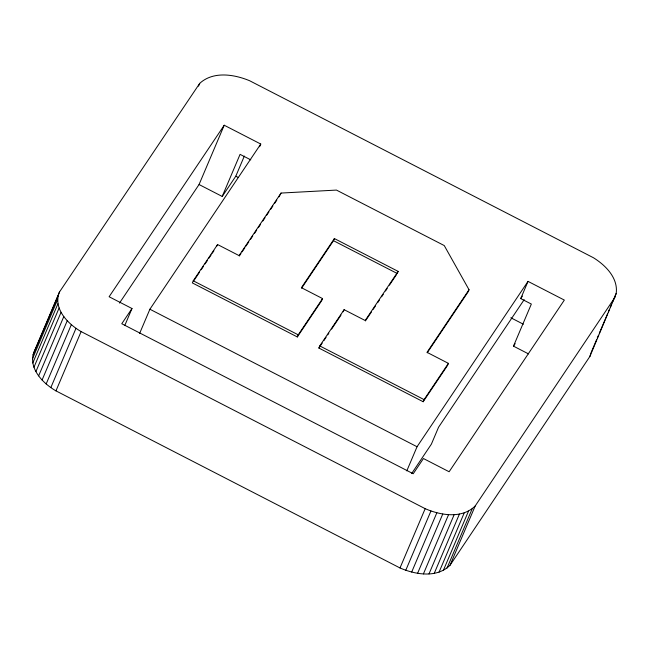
<?xml version="1.0" encoding="UTF-8"?>
<svg xmlns="http://www.w3.org/2000/svg" width="649" height="649" viewBox="0 0 649 649"><rect width="100%" height="100%" fill="white"/><g stroke="black" fill="none" stroke-linecap="round" stroke-linejoin="round"><path stroke-width="0.97" d="M616.193 293.502C618.327 277.999 605.574 265.303 593.47 257.758L249.573 80.711C234.07 74.278 213.205 70.976 199.722 83.364L59.457 292.026L34.292 351.32C27.518 367.772 42.769 383.299 55.96 390.876L400.003 567.964C415.441 574.673 436.785 578.291 450.008 565.303L589.892 356.455L616.193 293.502L612.258 302.767M615.057 297.161L475.173 506.009C461.95 518.997 440.614 515.379 425.176 508.67L81.125 331.582C67.934 324.005 52.691 308.478 59.457 292.026M589.892 356.455L590.744 353.713M32.961 354.954L58.126 295.66M32.45 358.881L57.615 299.587M32.783 363.018L57.948 303.724M33.943 367.285L59.108 307.991M35.906 371.593L61.071 312.299M38.64 375.86L63.805 316.566M42.088 380.006L67.253 320.711M46.176 383.94L71.349 324.646M50.833 387.591L76.006 328.297M55.96 390.876L81.125 331.582M198.545 86.147L199.722 83.364M124.9 325.23L131.99 308.518L109.113 296.747L224.221 125.233L260.76 144.037L259.608 146.755M119.497 303.067L199.056 184.527L224.221 125.233M139.64 333.383L149.895 309.232L260.76 144.037M199.056 184.527L222.209 196.444L240.073 154.357L250.782 159.865M222.209 196.444L235.798 176.195L244.34 156.068M427.237 352.788L468.132 291.855L469.032 289.738L444.249 245.565L336.45 190.084L281.049 193.061L239.075 255.609L217.577 244.543L193.248 280.798L192.347 282.915L297.331 336.953L321.661 300.698L322.561 298.581L301.42 287.694L334.389 238.572L398.137 271.387L397.245 273.505L333.489 240.69L301.639 288.148M216.977 245.955L217.577 244.543M281.049 193.061L279.029 196.85M333.489 240.69L334.389 238.572M297.331 336.953L298.232 334.835L322.561 298.581M469.032 289.738L427.018 352.342L448.41 363.359L447.51 365.476L423.18 401.731L318.878 348.042L319.779 345.925L344.108 309.67L365.176 320.509L398.137 271.387M343.207 311.788L344.108 309.67M423.18 401.731L424.081 399.614L448.41 363.359M406.793 470.89L417.047 446.739L528.018 281.382L564.338 300.081L449.124 471.75L423.44 458.535L413.218 473.754L121.777 323.737L131.99 308.518M400.003 567.964L425.176 508.67M528.537 353.9L513.481 346.152L531.344 304.065L520.717 298.597L528.018 281.382M405.779 570.284L430.944 510.99M411.685 572.069L436.85 512.775M417.599 573.286L442.764 513.992M423.408 573.911L448.581 514.616M428.997 573.927L454.17 514.633M434.254 573.335L459.427 514.04M439.073 572.142L464.246 512.848M443.364 570.382L468.529 511.088M447.031 568.086L472.196 508.792M450.008 565.303L475.173 506.009M591.028 352.796L596.528 339.825M597.315 337.975L598.5 335.192M599.287 333.343L607.545 313.881M608.324 312.031L609.508 309.248M610.295 307.399L611.472 304.616M194.01 280.441L199.535 272.199M201.198 269.733L203.405 266.431M205.068 263.965L207.282 260.663M208.937 258.197L211.152 254.895M212.255 253.248L213.91 250.782M239.294 256.055L240.974 253.556M242.093 251.885L244.892 247.715M246.012 246.052L248.81 241.882M250.49 239.376L252.729 236.041M254.408 233.543L256.647 230.208M258.326 227.702L260.565 224.367M262.804 221.033L265.043 217.699M266.723 215.192L268.954 211.858M270.633 209.359L272.872 206.025M274.551 203.518L276.79 200.184M318.878 348.042L322.196 343.094M323.851 340.628L326.066 337.334M327.729 334.86L328.832 333.213M331.598 329.092L341.001 315.081M365.395 320.963L371.536 311.804M373.216 309.305L375.447 305.979M377.686 302.645L379.357 300.146M381.596 296.82L383.275 294.322M385.506 290.995L387.185 288.497M389.416 285.162L396.685 274.34M520.717 298.597L522.396 296.082M524.189 299.643L438.57 427.212L431.382 444.151L411.685 473.51M513.481 346.152L515.168 343.646M34.292 351.32L35.419 349.641M235.798 176.195L238.475 177.575M510.836 317.767L523.378 324.224M193.248 280.798L298.232 334.835M319.779 345.925L424.081 399.614M149.895 309.232L417.047 446.739"/></g></svg>
